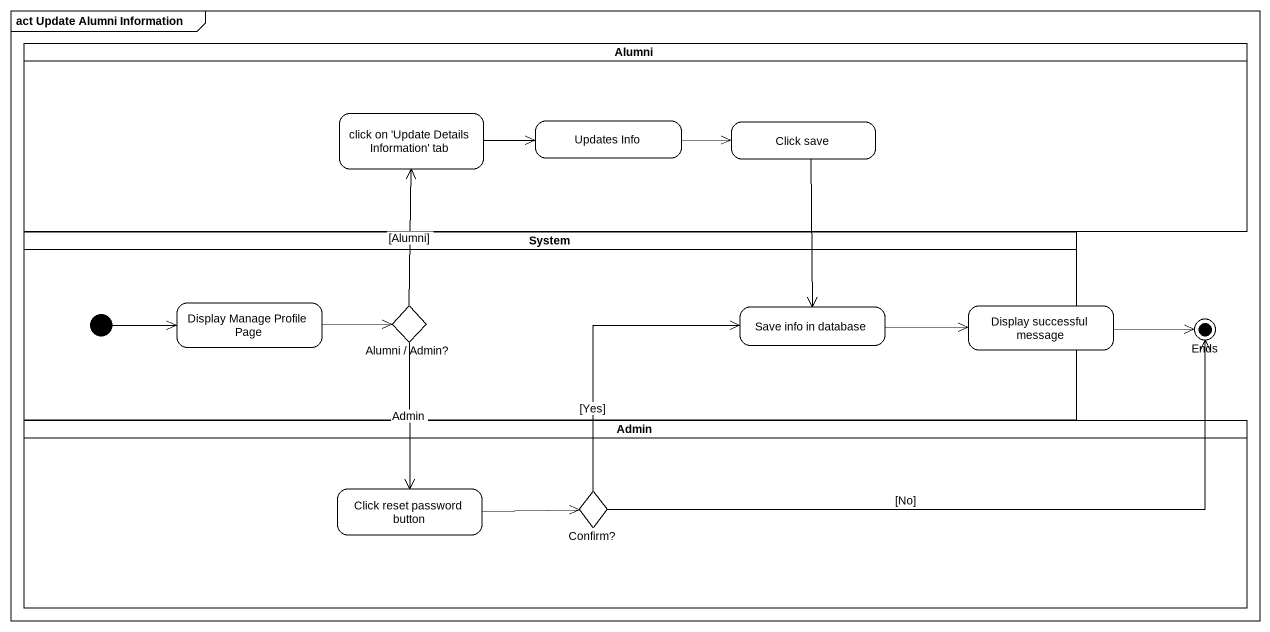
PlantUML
@startuml
mainframe act Update Alumni Information
hide empty description
state Alumni <<partition>> {
  state "click on 'Update Details Information' tab" as click_on_Update_Details
  state "Updates Info" as Updates_Info
  state "Click save" as Click_save
}
state System <<partition>> {
  state "Display Manage Profile Page" as Display_Manage_Profile_Page
  state "Alumni / Admin?" as Alumni_Admin <<choice>>
  state "Save info in database" as Save_info_in_database
  [*] -right-> Display_Manage_Profile_Page
}
state "Display successful message" as Display_successful_message
state Ends <<end>>
state Admin <<partition>> {
  state "Click reset password button" as Click_reset_password_button
  state "Confirm?" as Confirm <<choice>>
}
click_on_Update_Details -right-> Updates_Info
Updates_Info -right-> Click_save
Click_save --> Save_info_in_database
Display_Manage_Profile_Page -right-> Alumni_Admin
Alumni_Admin -up-> click_on_Update_Details : [Alumni]
Alumni_Admin --> Click_reset_password_button : Admin
Save_info_in_database -right-> Display_successful_message
Display_successful_message -right-> Ends
Click_reset_password_button -right-> Confirm
Confirm -up-> Save_info_in_database : [Yes]
Confirm -right-> Ends : [No]
@enduml
